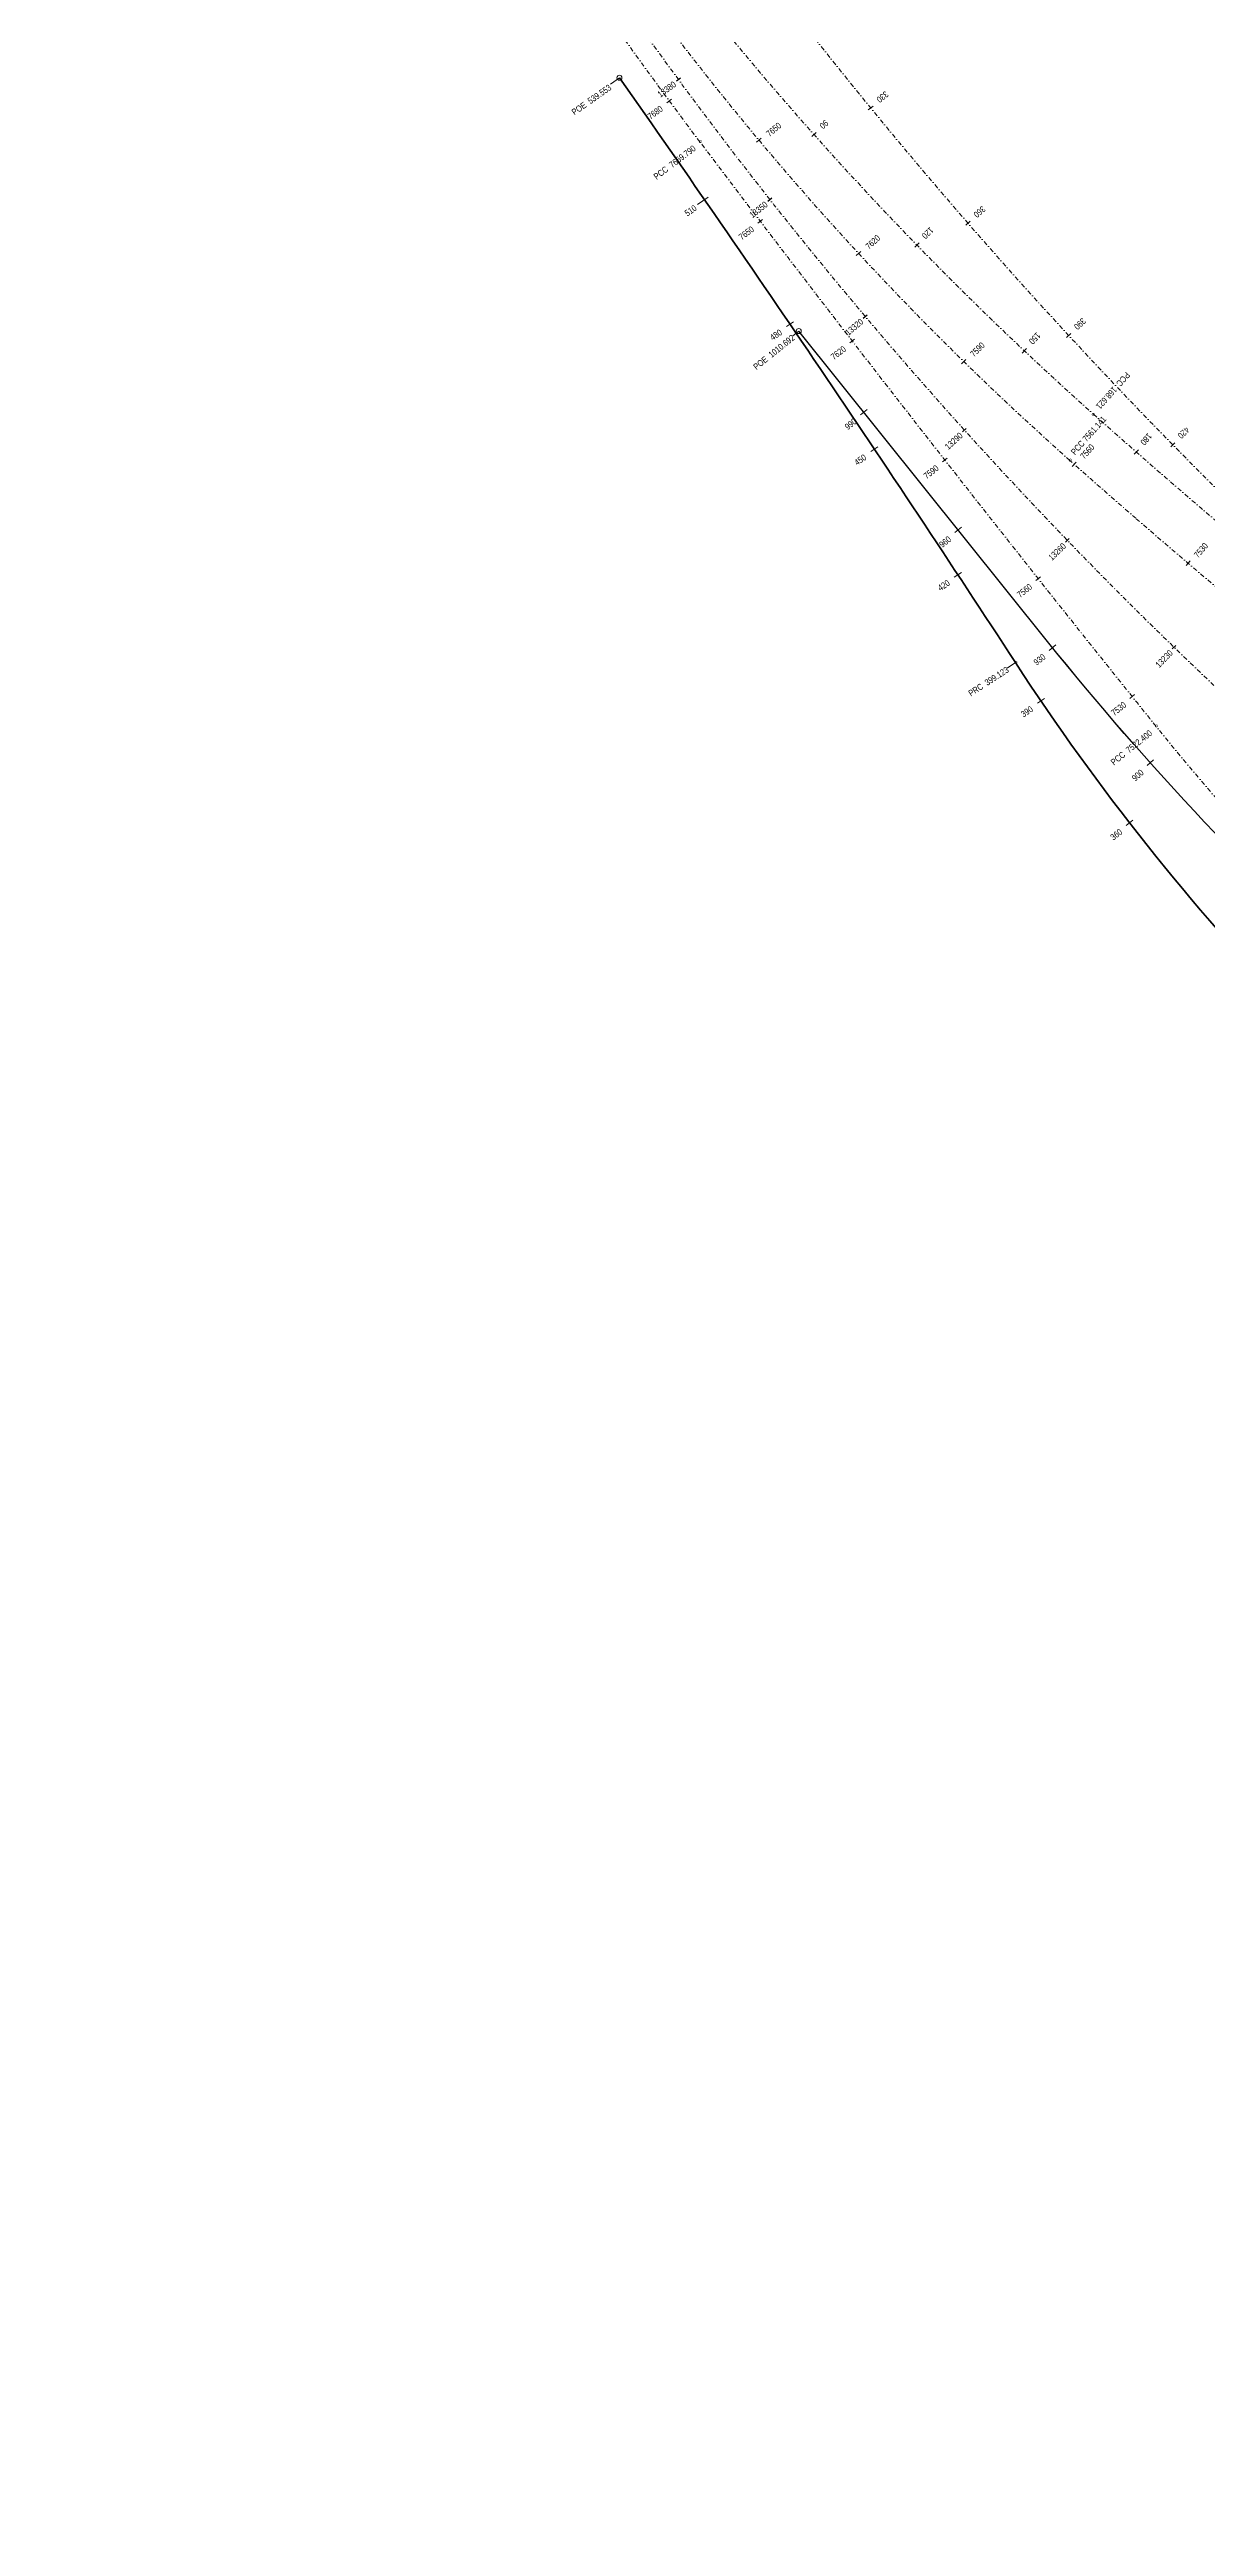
# Model space of a CAD drawing. Header units: metres. Extents: x 27146 to 29051, y 38350 to 42879.
# Drawn here: x 27412.7 to 27642.9, y 41691 to 42183.4 of the extents above; entities that cross this region are included whole.
import ezdxf
from ezdxf.enums import TextEntityAlignment as Align

# ---------------------------------------------------------------- set-up
doc = ezdxf.new("R2010")
doc.units = ezdxf.units.M
doc.header["$MEASUREMENT"] = 0
doc.linetypes.add('DGN Style 4', pattern=[1.772068, 0.885481, -0.44274, 0.001107, -0.44274])
for name, color, linetype, lineweight in [('C-_MC51----_01-_A1', 7, 'Continuous', 13), ('C-_MC51----_E-', 3, 'Continuous', 40), ('C-_MC5A----_01-_A1', 7, 'Continuous', 13), ('C-_MC5A----_01-_CH', 251, 'Continuous', 0), ('C-_MC5A----_E-', 40, 'Continuous', 30), ('C-_MC5B----_A', 7, 'Continuous', 0), ('C-_RAILCHNG_T1', 7, 'Continuous', 13), ('C-_ROADMALG_E-', 1, 'DGN Style 4', 13), ('C-_RSUPCHNG_T-', 3, 'Continuous', 13), ('C-_RSUPMALG_E-', 3, 'DGN Style 4', 13), ('C-_XR25CHNG_T-', 3, 'Continuous', 13), ('C-_XR25MALG_E-', 3, 'DGN Style 4', 13)]:
    doc.layers.add(name, color=color, linetype=linetype, lineweight=lineweight)
doc.styles.add('Style-WORKING', font='WORKING.shx')

msp = doc.modelspace()

# ---------------------------------------------------------------- linework, layer by layer
at = {"layer": 'C-_MC51----_01-_A1', "flags": 128}
for points in [[(27525.99, 42177.83), (27524.21, 42176.57)], [(27541.51, 42152.63), (27543.6, 42154.08)], [(27559.18, 42128.38), (27560.58, 42129.34)], [(27575.97, 42103.53), (27577.38, 42104.47)], [(27592.57, 42078.55), (27593.99, 42079.49)], [(27604.73, 42061.56), (27603.09, 42060.49)], [(27609.08, 42053.49), (27610.49, 42054.44)], [(27626.75, 42029.18), (27628.09, 42030.22)]]:
    msp.add_lwpolyline(points, dxfattribs=at)
at = {"layer": 'C-_MC51----_01-_A1'}
msp.add_circle((27525.99, 42177.83), 0.5, dxfattribs=at)
at = {"layer": 'C-_MC51----_E-'}
msp.add_arc((24247.03, 39872.61), 4008.2, 33.10106, 35.10845, dxfattribs=at)
at = {"layer": 'C-_MC51----_E-', "extrusion": (0, 0, -1)}
msp.add_arc((-28002.64, 42320.97), 475, 305.3354, 326.8989, dxfattribs=at)
at = {"layer": 'C-_MC5A----_01-_A1', "linetype": 'Continuous', "flags": 128}
msp.add_lwpolyline([(27561.63, 42127.48), (27560.46, 42126.54)], dxfattribs=at)
at = {"layer": 'C-_MC5A----_01-_A1', "linetype": 'Continuous'}
msp.add_circle((27561.63, 42127.48), 0.5, dxfattribs=at)
at = {"layer": 'C-_MC5A----_01-_CH', "linetype": 'Continuous', "flags": 128}
for points in [[(27573.91, 42110.81), (27575.24, 42111.87)], [(27592.68, 42087.4), (27594.01, 42088.47)], [(27611.46, 42064), (27612.78, 42065.07)], [(27630.89, 42041.09), (27632.16, 42042.23)]]:
    msp.add_lwpolyline(points, dxfattribs=at)
at = {"layer": 'C-_MC5A----_E-'}
msp.add_line((27611.11, 42065.79), (27561.63, 42127.48), dxfattribs=at)
at = {"layer": 'C-_MC5A----_E-', "flags": 128}
msp.add_lwpolyline([(28334.29, 41849.48), (28274.85, 41829.64, 0.104038), (28137.39, 41749.2), (28113.73, 41727.74, -0.502884), (27890.9, 41771.78), (27865.03, 41826.21, 0.137919), (27787.67, 41914.78), (27751.47, 41938.44, -0.079171), (27611.11, 42065.79), (27561.63, 42127.48)], format="xyb", dxfattribs=at)
at = {"layer": 'C-_MC5A----_E-', "extrusion": (0, 0, -1)}
msp.add_arc((-28080.89, 42442.56), 602.21, 303.16328, 321.2701, dxfattribs=at)
at = {"layer": 'C-_MC5B----_A', "linetype": 'Continuous', "flags": 128}
for points in [[(27565.13, 42166.93), (27564.23, 42166.14)], [(27585.55, 42144.99), (27584.69, 42144.16)], [(27606.91, 42123.98), (27606.09, 42123.1)], [(27629.16, 42103.88), (27628.36, 42102.98)]]:
    msp.add_lwpolyline(points, dxfattribs=at)
at = {"layer": 'C-_RAILCHNG_T1', "linetype": 'Continuous', "flags": 128}
for points in [[(27535.4, 42172.88), (27536.36, 42173.6)], [(27553.25, 42165.05), (27554.17, 42165.82)], [(27553.5, 42148.95), (27554.45, 42149.68)], [(27573.08, 42142.51), (27573.96, 42143.32)], [(27571.78, 42125.16), (27572.73, 42125.89)], [(27594.02, 42120.99), (27594.86, 42121.84)], [(27590.2, 42101.48), (27591.15, 42102.22)], [(27616.01, 42100.54), (27616.81, 42101.44)], [(27638.67, 42080.86), (27639.44, 42081.77)], [(27608.76, 42077.9), (27609.7, 42078.65)], [(27627.47, 42054.45), (27628.4, 42055.2)]]:
    msp.add_lwpolyline(points, dxfattribs=at)
at = {"layer": 'C-_ROADMALG_E-', "color": 7, "linetype": 'DGN Style 4', "lineweight": 13, "extrusion": (0, 0, -1)}
for centre, radius, start, end in [((-28261.36, 42709.84), 902.36, 322.86348, 333.22985), ((-28013.89, 42550.45), 600, 311.5969, 327.21518), ((-31527.99, 45183.65), 5000, 321.53887, 322.86348), ((-28611.38, 43223.5), 1500, 310.9312, 311.5969), ((-28611.38, 43223.5), 1500, 301.3165, 310.9312), ((-31527.99, 45183.65), 5000, 321.1745, 321.53887), ((-28010.57, 42352.99), 485.04, 298.6252, 321.1745)]:
    msp.add_arc(centre, radius, start, end, dxfattribs=at)
at = {"layer": 'C-_ROADMALG_E-', "color": 7, "linetype": 'DGN Style 4', "lineweight": 13}
for centre, radius, start, end in [((28072.9, 42619.07), 680.5, 214.10504, 228.30236), ((28611.38, 43223.5), 1490, 228.30236, 229.08772), ((28611.38, 43223.5), 1490, 229.08772, 238.91817)]:
    msp.add_arc(centre, radius, start, end, dxfattribs=at)
at = {"layer": 'C-_RSUPCHNG_T-', "lineweight": 30, "flags": 128}
for points in [[(27537.3, 42177.21), (27538.11, 42177.8)], [(27555.49, 42153.33), (27556.28, 42153.95)], [(27574.46, 42130.07), (27575.23, 42130.72)], [(27594.2, 42107.46), (27594.95, 42108.13)], [(27614.69, 42085.52), (27615.41, 42086.22)], [(27635.89, 42064.28), (27636.59, 42065)]]:
    msp.add_lwpolyline(points, dxfattribs=at)
at = {"layer": 'C-_RSUPMALG_E-', "extrusion": (0, 0, -1)}
msp.add_arc((-28261.35, 42709.83), 898.35, 308.61856, 333.17527, dxfattribs=at)
at = {"layer": 'C-_XR25CHNG_T-', "flags": 128}
for points in [[(27576.4, 42172.21), (27575.47, 42171.45)], [(27595.74, 42149.3), (27594.83, 42148.51)], [(27615.76, 42126.98), (27614.88, 42126.17)], [(27636.44, 42105.28), (27635.59, 42104.44)]]:
    msp.add_lwpolyline(points, dxfattribs=at)
at = {"layer": 'C-_XR25MALG_E-'}
msp.add_arc((28346.05, 42802.24), 995.23, 200.30557, 228.41399, dxfattribs=at)

# ---------------------------------------------------------------- texts
at = {"layer": 'C-_MC51----_01-_A1', "style": 'Style-WORKING'}
msp.add_text('o', height=0.75, rotation=123.1011, dxfattribs=at).set_placement((27604.73, 42061.56), align=Align.MIDDLE_CENTER)
at = {"layer": 'C-_MC51----_01-_A1', "char_height": 1.25, "style": 'Style-WORKING'}
for s, insert, attachment_point, rotation, line_spacing_factor in [('\\H1x;\\W0.8;POE  539.553', (27524.16, 42176.08), 6, 35.1084, 1.464), ('\\H1x;\\W0.8;510', (27540.14, 42151.43), 5, 34.686, 0.96), ('\\H1x;\\W0.8;480', (27557.11, 42126.72), 5, 34.2572, 0.96), ('\\H1x;\\W0.8;450', (27573.88, 42101.88), 5, 33.8283, 0.96), ('\\H1x;\\W0.8;420', (27590.48, 42076.92), 5, 33.3995, 0.96), ('\\H1x;\\W0.8;PRC  399.123', (27603.2, 42060.31), 6, 33.1011, 1.464), ('\\H1x;\\W0.8;390', (27607.01, 42051.83), 5, 34.2015, 0.96), ('\\H1x;\\W0.8;360', (27624.78, 42027.39), 5, 37.8202, 0.96)]:
    msp.add_mtext(s, dxfattribs=dict(at, insert=insert, attachment_point=attachment_point, rotation=rotation, line_spacing_factor=line_spacing_factor))
at = {"layer": 'C-_MC5A----_01-_A1', "linetype": 'Continuous', "char_height": 1.25, "style": 'Style-WORKING'}
for s, insert, attachment_point, rotation, line_spacing_factor in [('\\H1x;\\W0.8;POE  1010.692', (27560.59, 42126.38), 6, 38.7299, 1.464), ('\\H1x;\\W0.8;990', (27571.98, 42108.99), 5, 38.7299, 0.96), ('\\H1x;\\W0.8;960', (27590.75, 42085.58), 5, 38.7299, 0.96), ('\\H1x;\\W0.8;930', (27609.52, 42062.17), 5, 38.8833, 0.96), ('\\H1x;\\W0.8;900', (27629.05, 42039.17), 5, 41.7376, 0.96)]:
    msp.add_mtext(s, dxfattribs=dict(at, insert=insert, attachment_point=attachment_point, rotation=rotation, line_spacing_factor=line_spacing_factor))
at = {"layer": 'C-_MC5B----_A', "linetype": 'Continuous', "style": 'Style-WORKING'}
msp.add_text('o', height=0.75, rotation=318.3024, dxfattribs=at).set_placement((27620.24, 42110.96), align=Align.MIDDLE_CENTER)
at = {"layer": 'C-_MC5B----_A', "linetype": 'Continuous', "char_height": 1.25, "attachment_point": 6, "line_spacing_factor": 1.464, "style": 'Style-WORKING'}
for s, insert, rotation in [('\\H1x;\\W0.8;90', (27566.04, 42168.02), 221.6827), ('\\H1x;\\W0.8;120', (27586.41, 42146.12), 224.2086), ('\\H1x;\\W0.8;150', (27607.72, 42125.14), 226.7345), ('\\H1x;\\W0.8;PCC  168.621', (27621.08, 42112.22), 228.3024), ('\\H1x;\\W0.8;180', (27629.92, 42105.07), 228.7399)]:
    msp.add_mtext(s, dxfattribs=dict(at, insert=insert, rotation=rotation))
at = {"layer": 'C-_RAILCHNG_T1', "linetype": 'Continuous', "char_height": 1.25, "style": 'Style-WORKING'}
for s, insert, attachment_point, rotation, line_spacing_factor in [('\\H1x;\\W0.8;7680', (27534.39, 42171.88), 6, 36.4883, 1.464), ('\\H1x;\\W0.8;PCC  7669.790', (27540.93, 42164), 6, 37.1365, 1.464), ('\\H1x;\\W0.8;7650', (27555.83, 42166.01), 7, 39.9177, 1.464), ('\\H1x;\\W0.8;7650', (27552.51, 42147.94), 6, 37.3633, 1.464), ('\\H1x;\\W0.8;7620', (27575.61, 42143.6), 7, 42.7825, 1.464), ('\\H1x;\\W0.8;7590', (27596.5, 42122.2), 7, 45.6473, 1.464), ('\\H1x;\\W0.8;7620', (27570.8, 42124.14), 6, 37.7071, 1.464), ('\\H1x;\\W0.8;PCC 7561.141', (27615.63, 42103.57), 1, 48.4031, 0.9), ('\\H1x;\\W0.8;7590', (27589.23, 42100.45), 6, 38.0509, 1.464), ('\\H1x;\\W0.8;7560', (27618.42, 42101.88), 7, 48.4467, 1.464), ('\\H1x;\\W0.8;7530', (27641.05, 42082.24), 7, 49.5926, 1.464), ('\\H1x;\\W0.8;7560', (27607.8, 42076.87), 6, 38.3946, 1.464), ('\\H1x;\\W0.8;7530', (27626.51, 42053.41), 6, 38.7384, 1.464), ('\\H1x;\\W0.8;PCC  7522.400', (27631.66, 42047.79), 6, 38.8255, 1.464)]:
    msp.add_mtext(s, dxfattribs=dict(at, insert=insert, attachment_point=attachment_point, rotation=rotation, line_spacing_factor=line_spacing_factor))
at = {"layer": 'C-_ROADMALG_E-', "color": 7, "linetype": 'DGN Style 4', "lineweight": 0, "style": 'Style-WORKING'}
for rotation, p in [(127.1365, (27542, 42165.07)), (138.4031, (27615.55, 42101.75)), (128.8255, (27632.7, 42048.9))]:
    msp.add_text('o', height=0.75, rotation=rotation, dxfattribs=at).set_placement(p, align=Align.MIDDLE_CENTER)
at = {"layer": 'C-_ROADMALG_E-', "color": 7, "linetype": 'Continuous', "lineweight": 0, "style": 'Style-WORKING'}
for rotation, p in [(127.1365, (27542, 42165.07)), (138.4031, (27615.55, 42101.75)), (128.8255, (27632.7, 42048.9))]:
    msp.add_text('o', height=0.75, rotation=rotation, dxfattribs=at).set_placement(p, align=Align.MIDDLE_CENTER)
at = {"layer": 'C-_RSUPCHNG_T-', "char_height": 1.25, "attachment_point": 6, "line_spacing_factor": 0.84, "style": 'Style-WORKING'}
for s, insert, rotation in [('\\H1x;\\W0.8;13380', (27537.02, 42176.74), 36.339), ('\\H1x;\\W0.8;13350', (27555.23, 42152.86), 38.2524), ('\\H1x;\\W0.8;13320', (27574.22, 42129.59), 40.1657), ('\\H1x;\\W0.8;13290', (27593.97, 42106.97), 42.0791), ('\\H1x;\\W0.8;13260', (27614.47, 42085.02), 43.9925), ('\\H1x;\\W0.8;13230', (27635.7, 42063.78), 45.9058)]:
    msp.add_mtext(s, dxfattribs=dict(at, insert=insert, rotation=rotation))
at = {"layer": 'C-_XR25CHNG_T-', "char_height": 1.25, "attachment_point": 6, "line_spacing_factor": 1.464, "style": 'Style-WORKING'}
for s, insert, rotation in [('\\H1x;\\W0.8;330', (27577.35, 42173.26), 219.3037), ('\\H1x;\\W0.8;360', (27596.66, 42150.38), 221.0308), ('\\H1x;\\W0.8;390', (27616.65, 42128.09), 222.7579), ('\\H1x;\\W0.8;420', (27637.3, 42106.41), 224.485)]:
    msp.add_mtext(s, dxfattribs=dict(at, insert=insert, rotation=rotation))

doc.saveas('drawing.dxf')
